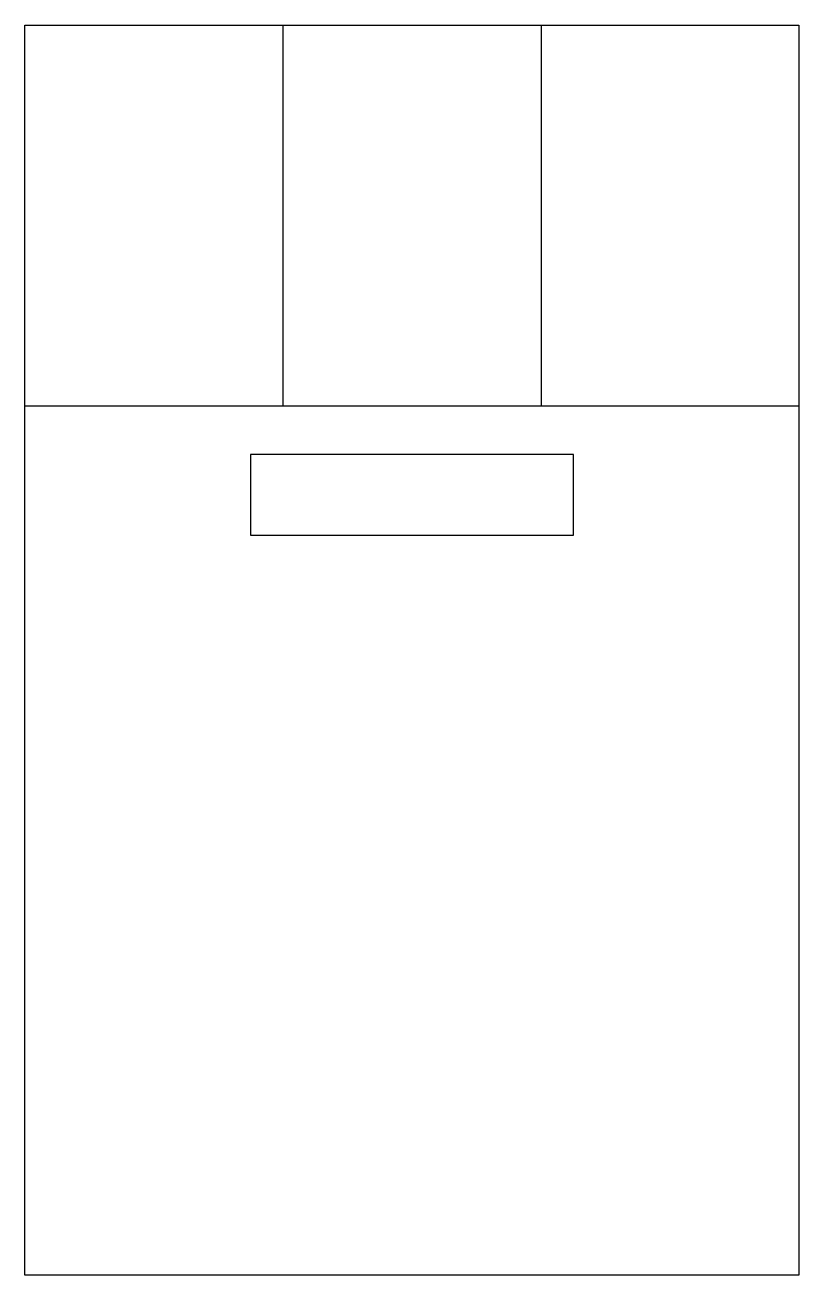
# Model space of a CAD drawing. Extents: x 19.938 to 20.003, y 29.64 to 29.745.
import ezdxf

# ---------------------------------------------------------------- set-up
doc = ezdxf.new("R2010")
doc.units = 0
doc.header["$MEASUREMENT"] = 0
doc.layers.add('E-ESCRITORIO', color=1, linetype='CONTINUOUS')

msp = doc.modelspace()

# ---------------------------------------------------------------- linework, layer by layer
at = {"layer": 'E-ESCRITORIO'}
for p, q in [((19.95966, 29.7445), (19.95966, 29.7125)), ((19.98134, 29.7445), (19.98134, 29.7125)), ((19.938, 29.7125), (20.003, 29.7125))]:
    msp.add_line(p, q, dxfattribs=at)
for points in [[(19.938, 29.7445), (20.003, 29.7445), (20.003, 29.6395), (19.938, 29.6395)], [(19.98407, 29.70165), (19.98407, 29.70843), (19.95694, 29.70843), (19.95694, 29.70165)]]:
    msp.add_lwpolyline(points, close=True, dxfattribs=at)

doc.saveas('drawing.dxf')
